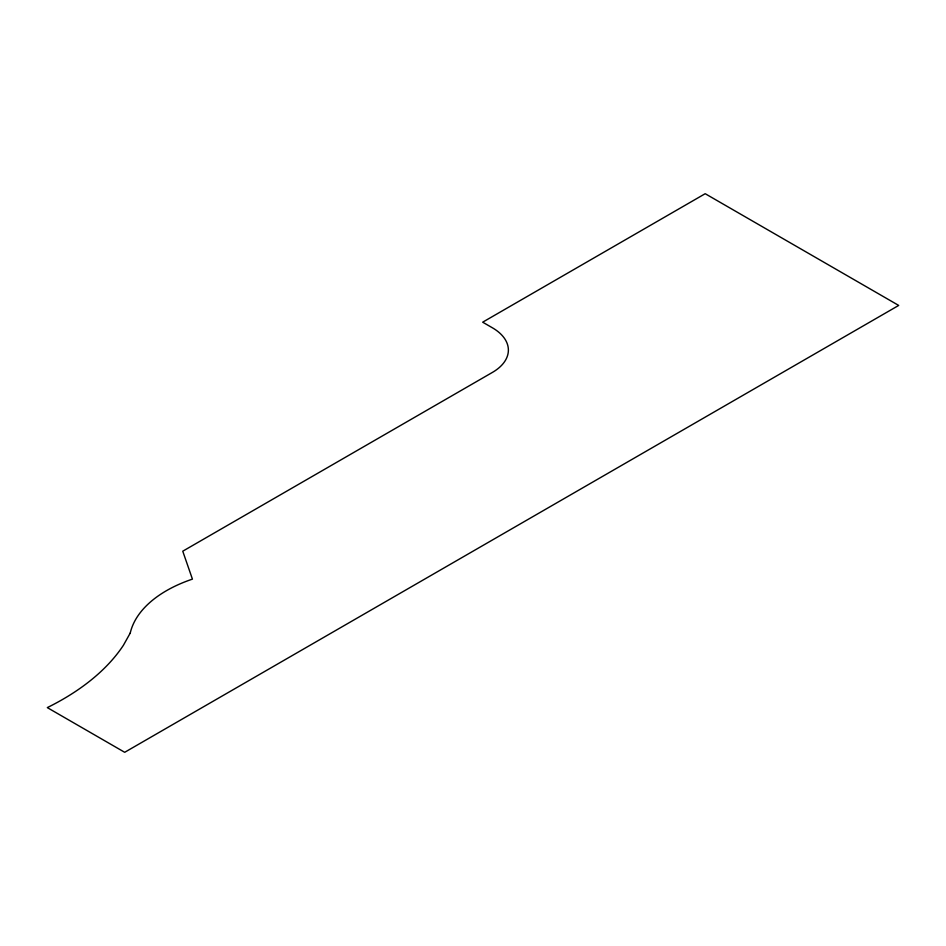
<?xml version="1.0" encoding="UTF-8"?>
<svg xmlns="http://www.w3.org/2000/svg" width="946" height="946" viewBox="0 0 946 946"><rect width="100%" height="100%" fill="white"/><g stroke="black" fill="none" stroke-linecap="round" stroke-linejoin="round"><path stroke-width="1.42" d="M130.241 633.051L123.441 645.231A267.221 154.281 0 0 1 47.3 707.608L124.695 752.295L898.7 305.428L705.196 193.705L482.673 322.184L492.346 327.765A54.726 31.596 0 0 1 492.346 372.452L182.755 551.199L192.428 579.129A127.497 73.611 0 0 0 130.241 633.051"/></g></svg>
